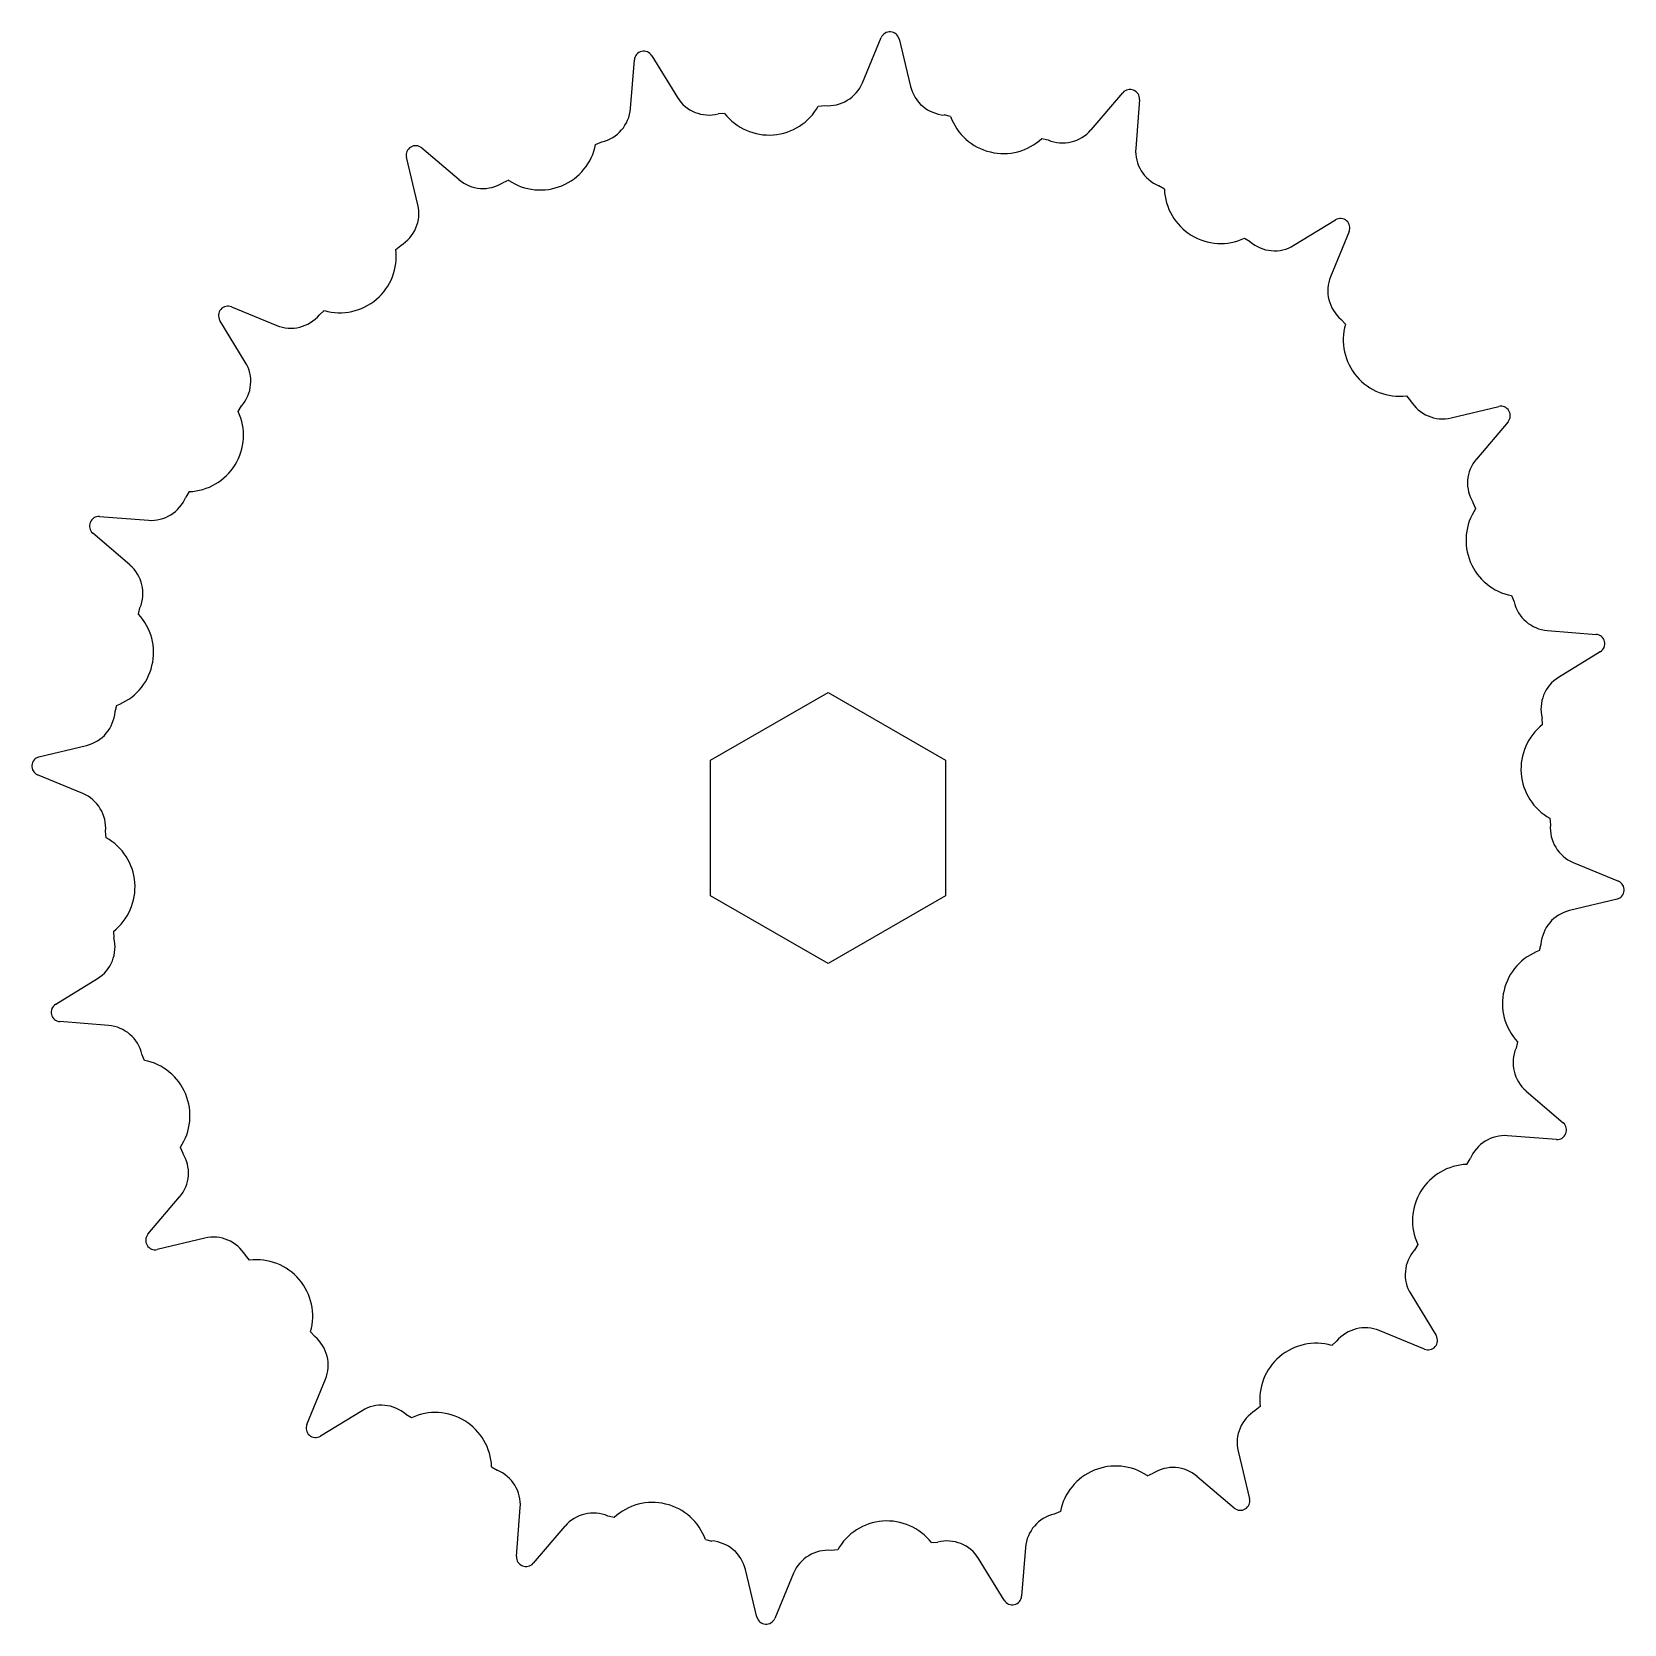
# Model space of a CAD drawing. Header units: millimetres. Extents: x -85 to 85, y -85 to 85.
import ezdxf

# ---------------------------------------------------------------- set-up
doc = ezdxf.new("R2010")
doc.units = ezdxf.units.MM

msp = doc.modelspace()

# ---------------------------------------------------------------- linework, layer by layer
at = {"color": 7, "linetype": 'Continuous', "lineweight": 25}
for p, q in [((3.66, 79.32), (5.67, 84.13)), ((7.56, 83.98), (8.79, 78.92)), ((-21.03, 76.57), (-20.61, 81.76)), ((-18.76, 82.2), (-16.03, 77.77)), ((28, 74.31), (31.39, 78.26)), ((-1.03, 76.84), (-0.35, 76.9)), ((33.14, 77.53), (32.75, 72.34)), ((-11, 76.06), (-11.69, 76)), ((13.04, 75.74), (12.37, 75.9)), ((-24.73, 72.76), (-24.09, 73.03)), ((22.76, 73.4), (23.43, 73.24)), ((-43.66, 66.33), (-44.86, 71.39)), ((-43.24, 72.38), (-39.27, 69.01)), ((-33.97, 68.94), (-34.6, 68.67)), ((35.81, 68), (35.22, 68.36)), ((49.59, 62.02), (54.03, 64.73)), ((44.33, 62.77), (44.92, 62.41)), ((55.48, 63.49), (53.5, 58.68)), ((-46, 61.56), (-45.48, 62.01)), ((-63.49, 55.48), (-58.68, 53.5)), ((-53.61, 55.07), (-54.13, 54.62)), ((-62.02, 49.59), (-64.73, 54.03)), ((55.07, 53.61), (54.62, 54.13)), ((61.56, 46), (62.01, 45.48)), ((-62.77, 44.33), (-62.41, 44.92)), ((66.33, 43.66), (71.39, 44.86)), ((72.38, 43.24), (69.01, 39.27)), ((-68, 35.81), (-68.36, 35.22)), ((68.94, 33.97), (68.67, 34.6)), ((-77.53, 33.14), (-72.34, 32.75)), ((-74.31, 28), (-78.26, 31.39)), ((72.76, 24.73), (73.03, 24.09)), ((-73.4, 22.76), (-73.24, 23.43)), ((76.57, 21.03), (81.76, 20.61)), ((82.2, 18.76), (77.77, 16.03)), ((-12.5, 7.22), (0, 14.43)), ((0, 14.43), (12.5, 7.22)), ((-75.74, 13.04), (-75.9, 12.37)), ((76.06, 11), (76, 11.69)), ((-83.98, 7.56), (-78.92, 8.79)), ((-12.5, -7.22), (-12.5, 7.22)), ((12.5, 7.22), (12.5, -7.22)), ((-79.32, 3.66), (-84.13, 5.67)), ((76.84, 1.03), (76.9, 0.35)), ((-76.84, -1.03), (-76.9, -0.35)), ((79.32, -3.66), (84.13, -5.67)), ((0, -14.43), (-12.5, -7.22)), ((12.5, -7.22), (0, -14.43)), ((83.98, -7.56), (78.92, -8.79)), ((-76.06, -11), (-76, -11.69)), ((75.74, -13.04), (75.9, -12.37)), ((-82.2, -18.76), (-77.77, -16.03)), ((-76.57, -21.03), (-81.76, -20.61)), ((73.4, -22.76), (73.24, -23.43)), ((-72.76, -24.73), (-73.03, -24.09)), ((74.31, -28), (78.26, -31.39)), ((77.53, -33.14), (72.34, -32.75)), ((-68.94, -33.97), (-68.67, -34.6)), ((68, -35.81), (68.36, -35.22)), ((-72.38, -43.24), (-69.01, -39.27)), ((-66.33, -43.66), (-71.39, -44.86)), ((-61.56, -46), (-62.01, -45.48)), ((62.77, -44.33), (62.41, -44.92)), ((62.02, -49.59), (64.73, -54.03)), ((-55.07, -53.61), (-54.62, -54.13)), ((63.49, -55.48), (58.68, -53.5)), ((53.61, -55.07), (54.13, -54.62)), ((-55.48, -63.49), (-53.5, -58.68)), ((-49.59, -62.02), (-54.03, -64.73)), ((-44.33, -62.77), (-44.92, -62.41)), ((46, -61.56), (45.48, -62.01)), ((43.66, -66.33), (44.86, -71.39)), ((-35.81, -68), (-35.22, -68.36)), ((33.97, -68.94), (34.6, -68.67)), ((43.24, -72.38), (39.27, -69.01)), ((-33.14, -77.53), (-32.75, -72.34)), ((24.73, -72.76), (24.09, -73.03)), ((-28, -74.31), (-31.39, -78.26)), ((-22.76, -73.4), (-23.43, -73.24)), ((-13.04, -75.74), (-12.37, -75.9)), ((11, -76.06), (11.69, -76)), ((1.03, -76.84), (0.35, -76.9)), ((18.76, -82.2), (16.03, -77.77)), ((21.03, -76.57), (20.61, -81.76)), ((-7.56, -83.98), (-8.79, -78.92)), ((-3.66, -79.32), (-5.67, -84.13))]:
    msp.add_line(p, q, dxfattribs=at)
for centre, radius, start, end in [((6.59, 83.74), 1, 13.6518, 157.3482), ((-19.61, 81.68), 1, 31.6518, 175.3482), ((0, 80.85), 3.97, 264.9773, 337.3482), ((12.65, 79.85), 3.97, 193.6518, 266.0227), ((32.15, 77.61), 1, 355.6518, 139.3482), ((-24.98, 76.89), 3.97, 282.9773, 355.3482), ((-12.65, 79.85), 3.97, 211.6518, 284.0227), ((-6.28, 79.76), 6, 218.0573, 330.9427), ((18.68, 77.79), 6, 200.0573, 312.9427), ((24.98, 76.89), 3.97, 246.9773, 319.3482), ((-43.89, 71.62), 1, 49.6518, 193.3482), ((-30.62, 73.91), 6, 236.0573, 348.9427), ((36.71, 72.04), 3.97, 175.6518, 248.0227), ((-36.71, 72.04), 3.97, 229.6518, 302.0227), ((41.8, 68.21), 6, 182.0573, 294.9427), ((-47.52, 65.41), 3.97, 300.9773, 13.3482), ((54.55, 63.87), 1, 337.6518, 121.3482), ((-51.96, 60.84), 6, 254.0573, 6.9427), ((47.52, 65.41), 3.97, 228.9773, 301.3482), ((57.17, 57.17), 3.97, 157.6518, 230.0227), ((-63.87, 54.55), 1, 67.6518, 211.3482), ((-57.17, 57.17), 3.97, 247.6518, 320.0227), ((60.84, 51.96), 6, 164.0573, 276.9427), ((-65.41, 47.52), 3.97, 318.9773, 31.3482), ((-68.21, 41.8), 6, 272.0573, 24.9427), ((65.41, 47.52), 3.97, 210.9773, 283.3482), ((71.62, 43.89), 1, 319.6518, 103.3482), ((72.04, 36.71), 3.97, 139.6518, 212.0227), ((-72.04, 36.71), 3.97, 265.6518, 338.0227), ((73.91, 30.62), 6, 146.0573, 258.9427), ((-77.61, 32.15), 1, 85.6518, 229.3482), ((-76.89, 24.98), 3.97, 336.9773, 49.3482), ((76.89, 24.98), 3.97, 192.9773, 265.3482), ((-77.79, 18.68), 6, 290.0573, 42.9427), ((81.68, 19.61), 1, 301.6518, 85.3482), ((79.85, 12.65), 3.97, 121.6518, 194.0227), ((-79.85, 12.65), 3.97, 283.6518, 356.0227), ((79.76, 6.28), 6, 128.0573, 240.9427), ((-83.74, 6.59), 1, 103.6518, 247.3482), ((-80.85, 0), 3.97, 354.9773, 67.3482), ((80.85, 0), 3.97, 174.9773, 247.3482), ((-79.76, -6.28), 6, 308.0573, 60.9427), ((83.74, -6.59), 1, 283.6518, 67.3482), ((79.85, -12.65), 3.97, 103.6518, 176.0227), ((-79.85, -12.65), 3.97, 301.6518, 14.0227), ((77.79, -18.68), 6, 110.0573, 222.9427), ((-81.68, -19.61), 1, 121.6518, 265.3482), ((-76.89, -24.98), 3.97, 12.9773, 85.3482), ((76.89, -24.98), 3.97, 156.9773, 229.3482), ((-73.91, -30.62), 6, 326.0573, 78.9427), ((77.61, -32.15), 1, 265.6518, 49.3482), ((72.04, -36.71), 3.97, 85.6518, 158.0227), ((-72.04, -36.71), 3.97, 319.6518, 32.0227), ((68.21, -41.8), 6, 92.0573, 204.9427), ((-71.62, -43.89), 1, 139.6518, 283.3482), ((-65.41, -47.52), 3.97, 30.9773, 103.3482), ((65.41, -47.52), 3.97, 138.9773, 211.3482), ((-60.84, -51.96), 6, 344.0573, 96.9427), ((-57.17, -57.17), 3.97, 337.6518, 50.0227), ((57.17, -57.17), 3.97, 67.6518, 140.0227), ((63.87, -54.55), 1, 247.6518, 31.3482), ((51.96, -60.84), 6, 74.0573, 186.9427), ((-47.52, -65.41), 3.97, 48.9773, 121.3482), ((-41.8, -68.21), 6, 2.0573, 114.9427), ((47.52, -65.41), 3.97, 120.9773, 193.3482), ((-54.55, -63.87), 1, 157.6518, 301.3482), ((-36.71, -72.04), 3.97, 355.6518, 68.0227), ((30.62, -73.91), 6, 56.0573, 168.9427), ((36.71, -72.04), 3.97, 49.6518, 122.0227), ((-18.68, -77.79), 6, 20.0573, 132.9427), ((43.89, -71.62), 1, 229.6518, 13.3482), ((-24.98, -76.89), 3.97, 66.9773, 139.3482), ((6.28, -79.76), 6, 38.0573, 150.9427), ((24.98, -76.89), 3.97, 102.9773, 175.3482), ((-12.65, -79.85), 3.97, 13.6518, 86.0227), ((12.65, -79.85), 3.97, 31.6518, 104.0227), ((-32.15, -77.61), 1, 175.6518, 319.3482), ((0, -80.85), 3.97, 84.9773, 157.3482), ((19.61, -81.68), 1, 211.6518, 355.3482), ((-6.59, -83.74), 1, 193.6518, 337.3482)]:
    msp.add_arc(centre, radius, start, end, dxfattribs=at)

doc.saveas('drawing.dxf')
